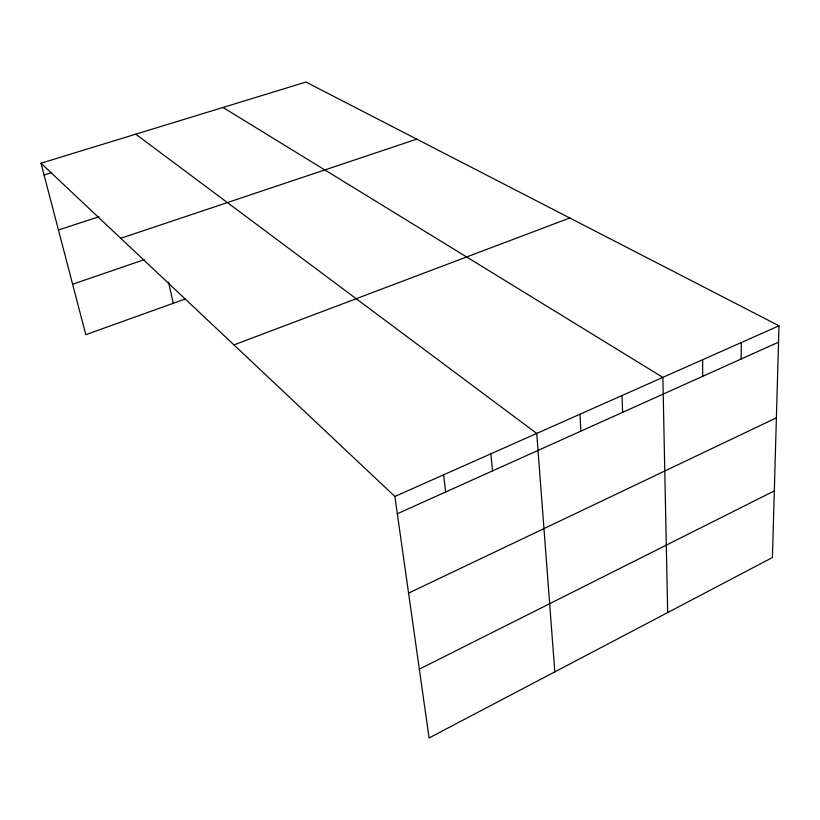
<?xml version="1.0" encoding="UTF-8"?>
<svg xmlns="http://www.w3.org/2000/svg" width="820" height="820" viewBox="0 0 820 820"><rect width="100%" height="100%" fill="white"/><g stroke="black" fill="none" stroke-linecap="round" stroke-linejoin="round"><path stroke-width="1.23" d="M741.116 359.016L741.321 342.524M779 325.786L772.43 557.528L429.085 737.949L394.881 496.469L41 163.2L305.962 82.051L779 325.786L394.881 496.469M419.338 669.151L774.316 490.893M408.575 593.126L776.386 417.821M397.331 513.75L778.539 342.176M233.946 344.912L569.787 217.987M185.156 299.023L85.803 334.693L41 163.2M72.621 284.243L144.597 259.53M120.735 238.292L416.775 139.144M58.445 229.989L99.046 216.726M44.075 174.967L51.178 172.764M223.009 107.461L662.867 377.395L667.675 612.571M135.751 134.183L536.731 433.442L554.832 671.867M168.561 282.121L173.256 303.297M443.61 474.821L445.649 492.01M490.862 453.819L492.523 470.916M579.966 414.223L580.919 431.125M621.99 395.547L622.636 412.347M702.627 359.724L702.689 376.318"/></g></svg>
